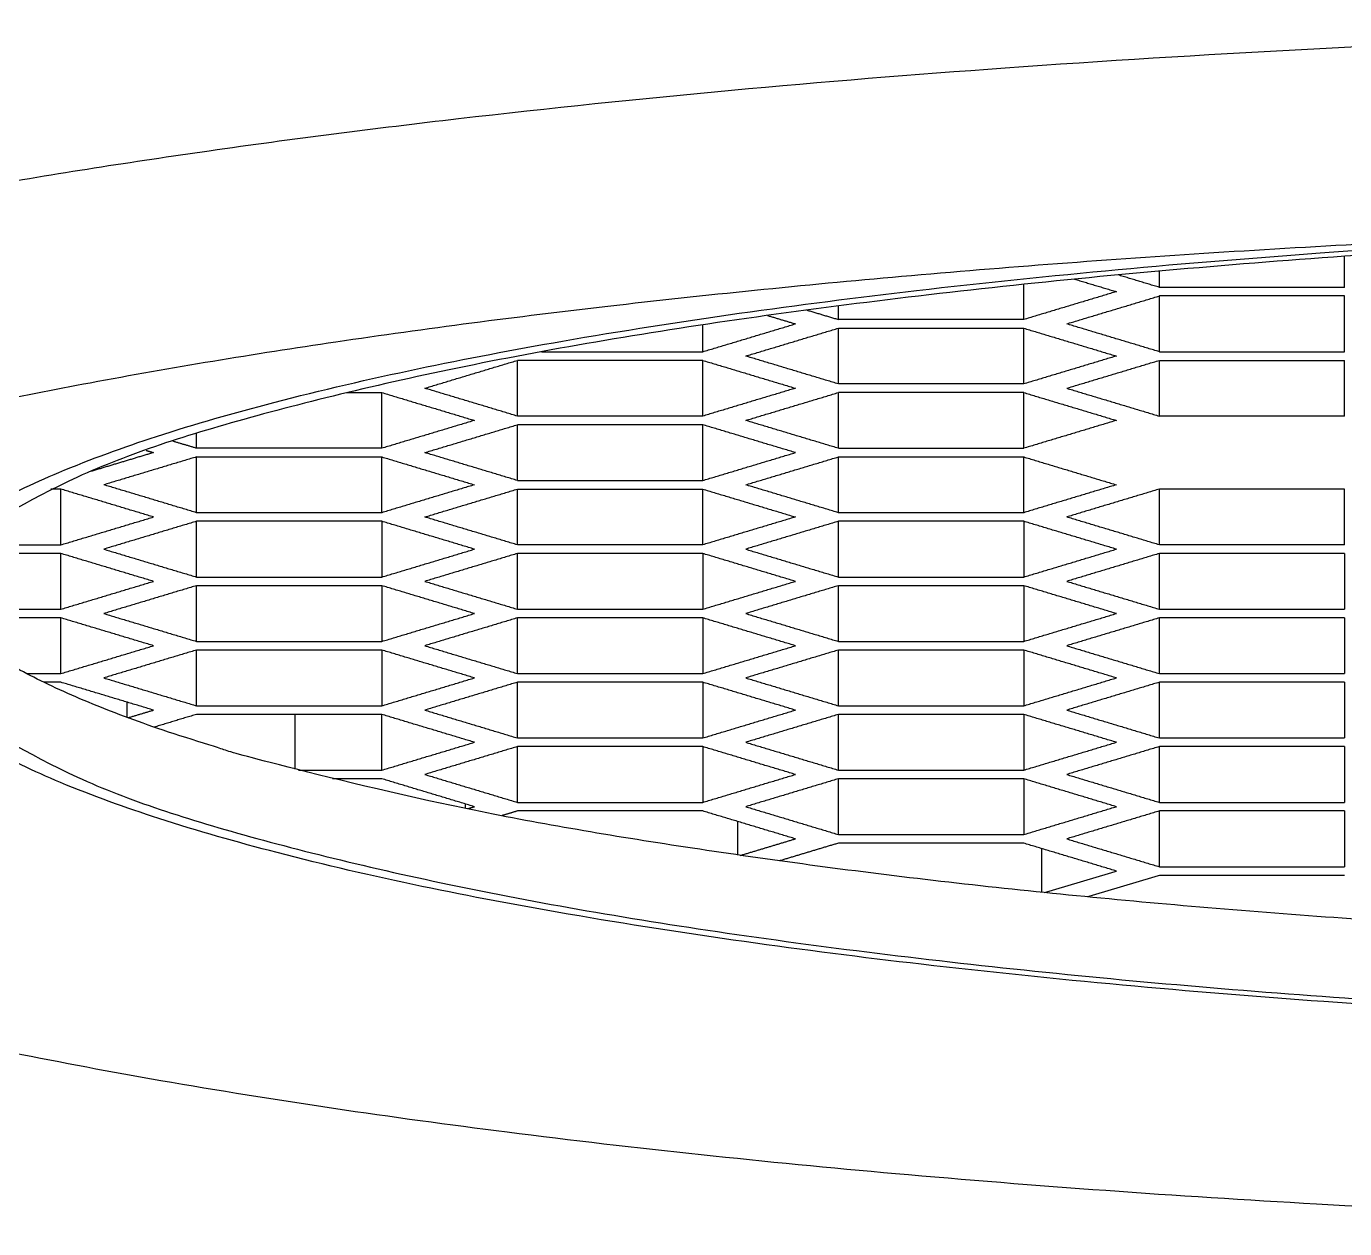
# Model space of a CAD drawing. Extents: x 47470 to 48064, y 16089 to 16509.
# Drawn here: x 47866.75 to 47871.75, y 16341.18 to 16345.75 of the extents above; entities that cross this region are included whole.
import ezdxf

# ---------------------------------------------------------------- set-up
doc = ezdxf.new("R2010")
doc.units = 0
doc.header["$LTSCALE"] = 7
doc.header["$MEASUREMENT"] = 0
doc.layers.get('0').update_dxf_attribs({"color": 2, "linetype": 'CONTINUOUS'})
doc.layers.add('DWG', color=7, linetype='CONTINUOUS')

msp = doc.modelspace()

# ---------------------------------------------------------------- linework, layer by layer
at = {"ltscale": 0.6}
for points in [[(47871.75069, 16344.75471), (47871.75069, 16344.81356), (47871.75069, 16344.87242)], [(47871.04727, 16344.75471), (47870.96892, 16344.77827), (47870.89058, 16344.80184)], [(47871.04727, 16344.75471), (47871.04727, 16344.78546), (47871.04727, 16344.8162)], [(47870.53233, 16344.63256), (47870.53233, 16344.69942), (47870.53233, 16344.76627)], [(47871.75069, 16344.75471), (47871.39898, 16344.75471), (47871.04727, 16344.75471)], [(47870.88404, 16344.73835), (47870.70819, 16344.68545), (47870.53233, 16344.63256)], [(47870.69556, 16344.6162), (47870.87142, 16344.66909), (47871.04727, 16344.72198)], [(47871.04727, 16344.51041), (47871.04727, 16344.6162), (47871.04727, 16344.72198)], [(47871.75069, 16344.72198), (47871.39898, 16344.72198), (47871.04727, 16344.72198)], [(47871.75069, 16344.51041), (47871.75069, 16344.6162), (47871.75069, 16344.72198)], [(47869.70939, 16344.66851), (47869.76915, 16344.65053), (47869.82891, 16344.63256)], [(47869.82891, 16344.63256), (47869.82891, 16344.6584), (47869.82891, 16344.68423)], [(47869.31396, 16344.51041), (47869.48982, 16344.56331), (47869.66568, 16344.6162)], [(47869.31396, 16344.51041), (47869.31396, 16344.56134), (47869.31396, 16344.61227)], [(47869.47719, 16344.49405), (47869.65305, 16344.54694), (47869.82891, 16344.59983)], [(47869.55986, 16344.64802), (47869.61277, 16344.63211), (47869.66568, 16344.6162)], [(47870.53233, 16344.63256), (47870.18062, 16344.63256), (47869.82891, 16344.63256)], [(47869.82891, 16344.38827), (47869.82891, 16344.49405), (47869.82891, 16344.59983)], [(47869.82891, 16344.59983), (47870.18062, 16344.59983), (47870.53233, 16344.59983)], [(47870.53233, 16344.38827), (47870.53233, 16344.49405), (47870.53233, 16344.59983)], [(47870.53233, 16344.59983), (47870.70819, 16344.54694), (47870.88404, 16344.49405)], [(47871.04727, 16344.51041), (47870.87142, 16344.56331), (47870.69556, 16344.6162)], [(47868.70159, 16344.51041), (47869.00778, 16344.51041), (47869.31396, 16344.51041)], [(47871.04727, 16344.51041), (47871.39898, 16344.51041), (47871.75069, 16344.51041)], [(47868.25883, 16344.3719), (47868.43469, 16344.42479), (47868.61054, 16344.47768)], [(47868.61054, 16344.26612), (47868.61054, 16344.3719), (47868.61054, 16344.47768)], [(47869.31396, 16344.47768), (47868.96225, 16344.47768), (47868.61054, 16344.47768)], [(47869.31396, 16344.26612), (47869.31396, 16344.3719), (47869.31396, 16344.47768)], [(47869.31396, 16344.47768), (47869.48982, 16344.42479), (47869.66568, 16344.3719)], [(47869.82891, 16344.38827), (47869.65305, 16344.44116), (47869.47719, 16344.49405)], [(47870.88404, 16344.49405), (47870.70819, 16344.44116), (47870.53233, 16344.38827)], [(47870.69556, 16344.3719), (47870.87142, 16344.42479), (47871.04727, 16344.47768)], [(47871.04727, 16344.26612), (47871.04727, 16344.3719), (47871.04727, 16344.47768)], [(47871.04727, 16344.47768), (47871.39898, 16344.47768), (47871.75069, 16344.47768)], [(47871.75069, 16344.26612), (47871.75069, 16344.3719), (47871.75069, 16344.47768)], [(47867.96218, 16344.35554), (47868.02889, 16344.35554), (47868.0956, 16344.35554)], [(47868.0956, 16344.14397), (47868.0956, 16344.24975), (47868.0956, 16344.35554)], [(47868.0956, 16344.35554), (47868.27146, 16344.30264), (47868.44731, 16344.24975)], [(47868.61054, 16344.26612), (47868.43469, 16344.31901), (47868.25883, 16344.3719)], [(47869.66568, 16344.3719), (47869.48982, 16344.31901), (47869.31396, 16344.26612)], [(47869.47719, 16344.24975), (47869.65305, 16344.30264), (47869.82891, 16344.35554)], [(47870.53233, 16344.38827), (47870.18062, 16344.38827), (47869.82891, 16344.38827)], [(47869.82891, 16344.14397), (47869.82891, 16344.24975), (47869.82891, 16344.35554)], [(47870.53233, 16344.35554), (47870.18062, 16344.35554), (47869.82891, 16344.35554)], [(47870.53233, 16344.14397), (47870.53233, 16344.24975), (47870.53233, 16344.35554)], [(47870.53233, 16344.35554), (47870.70819, 16344.30264), (47870.88404, 16344.24975)], [(47870.69556, 16344.3719), (47870.87142, 16344.31901), (47871.04727, 16344.26612)], [(47868.44731, 16344.24975), (47868.27146, 16344.19686), (47868.0956, 16344.14397)], [(47869.31396, 16344.26612), (47868.96225, 16344.26612), (47868.61054, 16344.26612)], [(47869.82891, 16344.14397), (47869.65305, 16344.19686), (47869.47719, 16344.24975)], [(47870.88404, 16344.24975), (47870.70819, 16344.19686), (47870.53233, 16344.14397)], [(47871.75069, 16344.26612), (47871.39898, 16344.26612), (47871.04727, 16344.26612)], [(47867.39218, 16344.14397), (47867.39218, 16344.1717), (47867.39218, 16344.19943)], [(47868.25883, 16344.1276), (47868.43469, 16344.1805), (47868.61054, 16344.23339)], [(47868.61054, 16344.02182), (47868.61054, 16344.1276), (47868.61054, 16344.23339)], [(47869.31396, 16344.23339), (47868.96225, 16344.23339), (47868.61054, 16344.23339)], [(47869.31396, 16344.02182), (47869.31396, 16344.1276), (47869.31396, 16344.23339)], [(47869.66568, 16344.1276), (47869.48982, 16344.1805), (47869.31396, 16344.23339)], [(47867.39218, 16344.14397), (47867.34771, 16344.15734), (47867.30324, 16344.17072)], [(47867.22895, 16344.1276), (47867.1109, 16344.0921), (47866.99286, 16344.0566)], [(47867.39218, 16344.11124), (47867.21632, 16344.05835), (47867.04047, 16344.00546)], [(47867.20139, 16344.13589), (47867.21517, 16344.13175), (47867.22895, 16344.1276)], [(47868.0956, 16344.14397), (47867.74389, 16344.14397), (47867.39218, 16344.14397)], [(47867.39218, 16343.89967), (47867.39218, 16344.00546), (47867.39218, 16344.11124)], [(47867.39218, 16344.11124), (47867.74389, 16344.11124), (47868.0956, 16344.11124)], [(47868.0956, 16343.89967), (47868.0956, 16344.00546), (47868.0956, 16344.11124)], [(47868.0956, 16344.11124), (47868.27146, 16344.05835), (47868.44731, 16344.00546)], [(47868.61054, 16344.02182), (47868.43469, 16344.07471), (47868.25883, 16344.1276)], [(47869.31396, 16344.02182), (47869.48982, 16344.07471), (47869.66568, 16344.1276)], [(47869.47719, 16344.00546), (47869.65305, 16344.05835), (47869.82891, 16344.11124)], [(47869.82891, 16344.14397), (47870.18062, 16344.14397), (47870.53233, 16344.14397)], [(47869.82891, 16343.89967), (47869.82891, 16344.00546), (47869.82891, 16344.11124)], [(47869.82891, 16344.11124), (47870.18062, 16344.11124), (47870.53233, 16344.11124)], [(47870.53233, 16343.89967), (47870.53233, 16344.00546), (47870.53233, 16344.11124)], [(47870.53233, 16344.11124), (47870.70819, 16344.05835), (47870.88404, 16344.00546)], [(47867.39218, 16343.89967), (47867.21632, 16343.95256), (47867.04047, 16344.00546)], [(47868.44731, 16344.00546), (47868.27146, 16343.95256), (47868.0956, 16343.89967)], [(47868.61054, 16344.02182), (47868.96225, 16344.02182), (47869.31396, 16344.02182)], [(47869.82891, 16343.89967), (47869.65305, 16343.95256), (47869.47719, 16344.00546)], [(47870.88404, 16344.00546), (47870.70819, 16343.95256), (47870.53233, 16343.89967)], [(47866.87724, 16343.77752), (47866.87724, 16343.88331), (47866.87724, 16343.98909)], [(47867.22895, 16343.88331), (47867.05309, 16343.9362), (47866.87724, 16343.98909)], [(47868.25883, 16343.88331), (47868.43469, 16343.9362), (47868.61054, 16343.98909)], [(47868.61054, 16343.77752), (47868.61054, 16343.88331), (47868.61054, 16343.98909)], [(47868.61054, 16343.98909), (47868.96225, 16343.98909), (47869.31396, 16343.98909)], [(47869.31396, 16343.77752), (47869.31396, 16343.88331), (47869.31396, 16343.98909)], [(47869.31396, 16343.98909), (47869.48982, 16343.9362), (47869.66568, 16343.88331)], [(47871.04727, 16343.98909), (47870.87142, 16343.9362), (47870.69556, 16343.88331)], [(47871.04727, 16343.77752), (47871.04727, 16343.88331), (47871.04727, 16343.98909)], [(47871.75069, 16343.98909), (47871.39898, 16343.98909), (47871.04727, 16343.98909)], [(47871.75069, 16343.77752), (47871.75069, 16343.88331), (47871.75069, 16343.98909)], [(47868.0956, 16343.89967), (47867.74389, 16343.89967), (47867.39218, 16343.89967)], [(47870.53233, 16343.89967), (47870.18062, 16343.89967), (47869.82891, 16343.89967)], [(47866.87724, 16343.77752), (47867.05309, 16343.83042), (47867.22895, 16343.88331)], [(47867.39218, 16343.86694), (47867.21632, 16343.81405), (47867.04047, 16343.76116)], [(47867.39218, 16343.65538), (47867.39218, 16343.76116), (47867.39218, 16343.86694)], [(47868.0956, 16343.86694), (47867.74389, 16343.86694), (47867.39218, 16343.86694)], [(47868.0956, 16343.86694), (47868.0956, 16343.76116), (47868.0956, 16343.65538)], [(47868.44731, 16343.76116), (47868.27146, 16343.81405), (47868.0956, 16343.86694)], [(47868.61054, 16343.77752), (47868.43469, 16343.83042), (47868.25883, 16343.88331)], [(47869.66568, 16343.88331), (47869.48982, 16343.83042), (47869.31396, 16343.77752)], [(47869.82891, 16343.86694), (47869.65305, 16343.81405), (47869.47719, 16343.76116)], [(47869.82891, 16343.65538), (47869.82891, 16343.76116), (47869.82891, 16343.86694)], [(47870.53233, 16343.86694), (47870.18062, 16343.86694), (47869.82891, 16343.86694)], [(47870.53233, 16343.86694), (47870.53233, 16343.76116), (47870.53233, 16343.65538)], [(47870.88404, 16343.76116), (47870.70819, 16343.81405), (47870.53233, 16343.86694)], [(47871.04727, 16343.77752), (47870.87142, 16343.83042), (47870.69556, 16343.88331)], [(47866.48988, 16343.77752), (47866.68356, 16343.77752), (47866.87724, 16343.77752)], [(47867.04047, 16343.76116), (47867.21632, 16343.70827), (47867.39218, 16343.65538)], [(47868.0956, 16343.65538), (47868.27146, 16343.70827), (47868.44731, 16343.76116)], [(47869.31396, 16343.77752), (47868.96225, 16343.77752), (47868.61054, 16343.77752)], [(47869.47719, 16343.76116), (47869.65305, 16343.70827), (47869.82891, 16343.65538)], [(47870.53233, 16343.65538), (47870.70819, 16343.70827), (47870.88404, 16343.76116)], [(47871.75069, 16343.77752), (47871.39898, 16343.77752), (47871.04727, 16343.77752)], [(47866.87724, 16343.7448), (47866.66485, 16343.7448), (47866.45246, 16343.7448)], [(47866.87724, 16343.53323), (47866.87724, 16343.63901), (47866.87724, 16343.7448)], [(47867.22895, 16343.63901), (47867.05309, 16343.6919), (47866.87724, 16343.7448)], [(47868.61054, 16343.7448), (47868.43469, 16343.6919), (47868.25883, 16343.63901)], [(47868.61054, 16343.53323), (47868.61054, 16343.63901), (47868.61054, 16343.7448)], [(47869.31396, 16343.7448), (47868.96225, 16343.7448), (47868.61054, 16343.7448)], [(47869.31396, 16343.7448), (47869.31396, 16343.63901), (47869.31396, 16343.53323)], [(47869.66568, 16343.63901), (47869.48982, 16343.6919), (47869.31396, 16343.7448)], [(47871.04727, 16343.7448), (47870.87142, 16343.6919), (47870.69556, 16343.63901)], [(47871.04727, 16343.53323), (47871.04727, 16343.63901), (47871.04727, 16343.7448)], [(47871.75069, 16343.7448), (47871.39898, 16343.7448), (47871.04727, 16343.7448)], [(47871.75069, 16343.7448), (47871.75069, 16343.63901), (47871.75069, 16343.53323)], [(47867.39218, 16343.65538), (47867.74389, 16343.65538), (47868.0956, 16343.65538)], [(47869.82891, 16343.65538), (47870.18062, 16343.65538), (47870.53233, 16343.65538)], [(47866.87724, 16343.53323), (47867.05309, 16343.58612), (47867.22895, 16343.63901)], [(47867.39218, 16343.62265), (47867.21632, 16343.56976), (47867.04047, 16343.51686)], [(47867.39218, 16343.41108), (47867.39218, 16343.51686), (47867.39218, 16343.62265)], [(47868.0956, 16343.62265), (47867.74389, 16343.62265), (47867.39218, 16343.62265)], [(47868.0956, 16343.62265), (47868.0956, 16343.51686), (47868.0956, 16343.41108)], [(47868.44731, 16343.51686), (47868.27146, 16343.56976), (47868.0956, 16343.62265)], [(47868.25883, 16343.63901), (47868.43469, 16343.58612), (47868.61054, 16343.53323)], [(47869.31396, 16343.53323), (47869.48982, 16343.58612), (47869.66568, 16343.63901)], [(47869.82891, 16343.62265), (47869.65305, 16343.56976), (47869.47719, 16343.51686)], [(47869.82891, 16343.41108), (47869.82891, 16343.51686), (47869.82891, 16343.62265)], [(47870.53233, 16343.62265), (47870.18062, 16343.62265), (47869.82891, 16343.62265)], [(47870.53233, 16343.62265), (47870.53233, 16343.51686), (47870.53233, 16343.41108)], [(47870.88404, 16343.51686), (47870.70819, 16343.56976), (47870.53233, 16343.62265)], [(47870.69556, 16343.63901), (47870.87142, 16343.58612), (47871.04727, 16343.53323)], [(47866.41063, 16343.53323), (47866.64393, 16343.53323), (47866.87724, 16343.53323)], [(47866.87724, 16343.5005), (47866.6593, 16343.5005), (47866.44136, 16343.5005)], [(47866.87724, 16343.28893), (47866.87724, 16343.39472), (47866.87724, 16343.5005)], [(47867.22895, 16343.39472), (47867.05309, 16343.44761), (47866.87724, 16343.5005)], [(47867.04047, 16343.51686), (47867.21632, 16343.46397), (47867.39218, 16343.41108)], [(47868.0956, 16343.41108), (47868.27146, 16343.46397), (47868.44731, 16343.51686)], [(47868.61054, 16343.5005), (47868.43469, 16343.44761), (47868.25883, 16343.39472)], [(47868.61054, 16343.53323), (47868.96225, 16343.53323), (47869.31396, 16343.53323)], [(47868.61054, 16343.28893), (47868.61054, 16343.39472), (47868.61054, 16343.5005)], [(47869.31396, 16343.5005), (47868.96225, 16343.5005), (47868.61054, 16343.5005)], [(47869.31396, 16343.5005), (47869.31396, 16343.39472), (47869.31396, 16343.28893)], [(47869.66568, 16343.39472), (47869.48982, 16343.44761), (47869.31396, 16343.5005)], [(47869.47719, 16343.51686), (47869.65305, 16343.46397), (47869.82891, 16343.41108)], [(47870.53233, 16343.41108), (47870.70819, 16343.46397), (47870.88404, 16343.51686)], [(47871.04727, 16343.5005), (47870.87142, 16343.44761), (47870.69556, 16343.39472)], [(47871.04727, 16343.53323), (47871.39898, 16343.53323), (47871.75069, 16343.53323)], [(47871.04727, 16343.28893), (47871.04727, 16343.39472), (47871.04727, 16343.5005)], [(47871.75069, 16343.5005), (47871.39898, 16343.5005), (47871.04727, 16343.5005)], [(47871.75069, 16343.5005), (47871.75069, 16343.39472), (47871.75069, 16343.28893)], [(47867.39218, 16343.41108), (47867.74389, 16343.41108), (47868.0956, 16343.41108)], [(47869.82891, 16343.41108), (47870.18062, 16343.41108), (47870.53233, 16343.41108)], [(47866.87724, 16343.28893), (47867.05309, 16343.34182), (47867.22895, 16343.39472)], [(47867.39218, 16343.37835), (47867.21632, 16343.32546), (47867.04047, 16343.27257)], [(47867.39218, 16343.16678), (47867.39218, 16343.27257), (47867.39218, 16343.37835)], [(47868.0956, 16343.37835), (47867.74389, 16343.37835), (47867.39218, 16343.37835)], [(47868.0956, 16343.37835), (47868.0956, 16343.27257), (47868.0956, 16343.16678)], [(47868.44731, 16343.27257), (47868.27146, 16343.32546), (47868.0956, 16343.37835)], [(47868.25883, 16343.39472), (47868.43469, 16343.34182), (47868.61054, 16343.28893)], [(47869.31396, 16343.28893), (47869.48982, 16343.34182), (47869.66568, 16343.39472)], [(47869.82891, 16343.37835), (47869.65305, 16343.32546), (47869.47719, 16343.27257)], [(47869.82891, 16343.16678), (47869.82891, 16343.27257), (47869.82891, 16343.37835)], [(47870.53233, 16343.37835), (47870.18062, 16343.37835), (47869.82891, 16343.37835)], [(47870.53233, 16343.37835), (47870.53233, 16343.27257), (47870.53233, 16343.16678)], [(47870.88404, 16343.27257), (47870.70819, 16343.32546), (47870.53233, 16343.37835)], [(47870.69556, 16343.39472), (47870.87142, 16343.34182), (47871.04727, 16343.28893)], [(47866.74754, 16343.28893), (47866.81239, 16343.28893), (47866.87724, 16343.28893)], [(47866.87724, 16343.2562), (47866.84482, 16343.2562), (47866.8124, 16343.2562)], [(47867.22895, 16343.15042), (47867.05309, 16343.20331), (47866.87724, 16343.2562)], [(47867.04047, 16343.27257), (47867.21632, 16343.21968), (47867.39218, 16343.16678)], [(47868.0956, 16343.16678), (47868.27146, 16343.21968), (47868.44731, 16343.27257)], [(47868.61054, 16343.2562), (47868.43469, 16343.20331), (47868.25883, 16343.15042)], [(47868.61054, 16343.28893), (47868.96225, 16343.28893), (47869.31396, 16343.28893)], [(47868.61054, 16343.04464), (47868.61054, 16343.15042), (47868.61054, 16343.2562)], [(47869.31396, 16343.2562), (47868.96225, 16343.2562), (47868.61054, 16343.2562)], [(47869.31396, 16343.2562), (47869.31396, 16343.15042), (47869.31396, 16343.04464)], [(47869.66568, 16343.15042), (47869.48982, 16343.20331), (47869.31396, 16343.2562)], [(47869.47719, 16343.27257), (47869.65305, 16343.21968), (47869.82891, 16343.16678)], [(47870.53233, 16343.16678), (47870.70819, 16343.21968), (47870.88404, 16343.27257)], [(47871.04727, 16343.2562), (47870.87142, 16343.20331), (47870.69556, 16343.15042)], [(47871.04727, 16343.28893), (47871.39898, 16343.28893), (47871.75069, 16343.28893)], [(47871.04727, 16343.04464), (47871.04727, 16343.15042), (47871.04727, 16343.2562)], [(47871.75069, 16343.2562), (47871.39898, 16343.2562), (47871.04727, 16343.2562)], [(47871.75069, 16343.2562), (47871.75069, 16343.15042), (47871.75069, 16343.04464)], [(47867.12874, 16343.1227), (47867.12874, 16343.15163), (47867.12874, 16343.18056)], [(47867.13235, 16343.12137), (47867.18065, 16343.13589), (47867.22895, 16343.15042)], [(47867.39218, 16343.16678), (47867.74389, 16343.16678), (47868.0956, 16343.16678)], [(47868.25883, 16343.15042), (47868.43469, 16343.09753), (47868.61054, 16343.04464)], [(47869.31396, 16343.04464), (47869.48982, 16343.09753), (47869.66568, 16343.15042)], [(47869.82891, 16343.16678), (47870.18062, 16343.16678), (47870.53233, 16343.16678)], [(47870.69556, 16343.15042), (47870.87142, 16343.09753), (47871.04727, 16343.04464)], [(47867.39218, 16343.13405), (47867.31196, 16343.10993), (47867.23175, 16343.0858)], [(47868.0956, 16343.13405), (47867.74389, 16343.13405), (47867.39218, 16343.13405)], [(47867.7667, 16342.92572), (47867.7667, 16343.02989), (47867.7667, 16343.13405)], [(47868.0956, 16342.92249), (47868.0956, 16343.02827), (47868.0956, 16343.13405)], [(47868.44731, 16343.02827), (47868.27146, 16343.08116), (47868.0956, 16343.13405)], [(47869.82891, 16343.13405), (47869.65305, 16343.08116), (47869.47719, 16343.02827)], [(47869.82891, 16342.92249), (47869.82891, 16343.02827), (47869.82891, 16343.13405)], [(47870.53233, 16343.13405), (47870.18062, 16343.13405), (47869.82891, 16343.13405)], [(47870.53233, 16343.13405), (47870.53233, 16343.02827), (47870.53233, 16342.92249)], [(47870.88404, 16343.02827), (47870.70819, 16343.08116), (47870.53233, 16343.13405)], [(47868.0956, 16342.92249), (47868.27146, 16342.97538), (47868.44731, 16343.02827)], [(47868.61054, 16343.01191), (47868.43469, 16342.95901), (47868.25883, 16342.90612)], [(47868.61054, 16343.04464), (47868.96225, 16343.04464), (47869.31396, 16343.04464)], [(47868.61054, 16342.80034), (47868.61054, 16342.90612), (47868.61054, 16343.01191)], [(47869.31396, 16343.01191), (47868.96225, 16343.01191), (47868.61054, 16343.01191)], [(47869.31396, 16343.01191), (47869.31396, 16342.90612), (47869.31396, 16342.80034)], [(47869.66568, 16342.90612), (47869.48982, 16342.95901), (47869.31396, 16343.01191)], [(47869.47719, 16343.02827), (47869.65305, 16342.97538), (47869.82891, 16342.92249)], [(47870.53233, 16342.92249), (47870.70819, 16342.97538), (47870.88404, 16343.02827)], [(47871.04727, 16343.01191), (47870.87142, 16342.95901), (47870.69556, 16342.90612)], [(47871.04727, 16343.04464), (47871.39898, 16343.04464), (47871.75069, 16343.04464)], [(47871.04727, 16342.80034), (47871.04727, 16342.90612), (47871.04727, 16343.01191)], [(47871.75069, 16343.01191), (47871.39898, 16343.01191), (47871.04727, 16343.01191)], [(47871.75069, 16343.01191), (47871.75069, 16342.90612), (47871.75069, 16342.80034)], [(47867.77911, 16342.92249), (47867.93736, 16342.92249), (47868.0956, 16342.92249)], [(47868.25883, 16342.90612), (47868.43469, 16342.85323), (47868.61054, 16342.80034)], [(47869.31396, 16342.80034), (47869.48982, 16342.85323), (47869.66568, 16342.90612)], [(47869.82891, 16342.92249), (47870.18062, 16342.92249), (47870.53233, 16342.92249)], [(47870.69556, 16342.90612), (47870.87142, 16342.85323), (47871.04727, 16342.80034)], [(47868.0956, 16342.88976), (47868.00216, 16342.88976), (47867.90872, 16342.88976)], [(47868.44731, 16342.78397), (47868.27146, 16342.83687), (47868.0956, 16342.88976)], [(47869.82891, 16342.88976), (47869.65305, 16342.83687), (47869.47719, 16342.78397)], [(47869.82891, 16342.67819), (47869.82891, 16342.78397), (47869.82891, 16342.88976)], [(47870.53233, 16342.88976), (47870.18062, 16342.88976), (47869.82891, 16342.88976)], [(47870.53233, 16342.88976), (47870.53233, 16342.78397), (47870.53233, 16342.67819)], [(47870.88404, 16342.78397), (47870.70819, 16342.83687), (47870.53233, 16342.88976)], [(47868.61054, 16342.80034), (47868.96225, 16342.80034), (47869.31396, 16342.80034)], [(47871.04727, 16342.80034), (47871.39898, 16342.80034), (47871.75069, 16342.80034)], [(47868.41335, 16342.77739), (47868.41335, 16342.78579), (47868.41335, 16342.79419)], [(47868.42058, 16342.77593), (47868.43394, 16342.77995), (47868.44731, 16342.78397)], [(47868.61054, 16342.76761), (47868.58128, 16342.75881), (47868.55202, 16342.75001)], [(47869.31396, 16342.76761), (47868.96225, 16342.76761), (47868.61054, 16342.76761)], [(47869.66568, 16342.66183), (47869.48982, 16342.71472), (47869.31396, 16342.76761)], [(47869.47719, 16342.78397), (47869.65305, 16342.73108), (47869.82891, 16342.67819)], [(47870.53233, 16342.67819), (47870.70819, 16342.73108), (47870.88404, 16342.78397)], [(47871.04727, 16342.76761), (47870.87142, 16342.71472), (47870.69556, 16342.66183)], [(47871.04727, 16342.55604), (47871.04727, 16342.66183), (47871.04727, 16342.76761)], [(47871.75069, 16342.76761), (47871.39898, 16342.76761), (47871.04727, 16342.76761)], [(47871.75069, 16342.76761), (47871.75069, 16342.66183), (47871.75069, 16342.55604)], [(47869.44774, 16342.60026), (47869.44774, 16342.66382), (47869.44774, 16342.72737)], [(47869.45667, 16342.59896), (47869.56117, 16342.6304), (47869.66568, 16342.66183)], [(47869.82891, 16342.67819), (47870.18062, 16342.67819), (47870.53233, 16342.67819)], [(47870.69556, 16342.66183), (47870.87142, 16342.60894), (47871.04727, 16342.55604)], [(47869.82891, 16342.64546), (47869.71682, 16342.61175), (47869.60474, 16342.57804)], [(47870.53233, 16342.64546), (47870.18062, 16342.64546), (47869.82891, 16342.64546)], [(47870.88404, 16342.53968), (47870.70819, 16342.59257), (47870.53233, 16342.64546)], [(47870.60144, 16342.45887), (47870.60144, 16342.54177), (47870.60144, 16342.62467)], [(47871.04727, 16342.55604), (47871.39898, 16342.55604), (47871.75069, 16342.55604)], [(47870.61183, 16342.45781), (47870.74794, 16342.49874), (47870.88404, 16342.53968)], [(47871.04727, 16342.52331), (47870.91126, 16342.48241), (47870.77525, 16342.4415)], [(47871.75069, 16342.52331), (47871.39898, 16342.52331), (47871.04727, 16342.52331)]]:
    msp.add_open_spline(points, degree=2, dxfattribs=at)
msp.add_rational_spline([(47883.54806, 16343.40206), (47881.90308, 16342.24749), (47875.05367, 16342.24749), (47868.28878, 16342.24749), (47866.58519, 16343.38434)], [0.919661735513, 0.755159574898, 1, 0.75744780317, 0.91662268234], degree=2, knots=[-34.3485945, -34.3485945, -34.3485945, -18.7090217, -18.7090217, -3.2156131, -3.2156131, -3.2156131], dxfattribs=at)
at = {"layer": 'DWG'}
for points, knots in [([(47875.05367, 16345.74515), (47874.27319, 16345.74515), (47872.74116, 16345.71945), (47870.51729, 16345.60456), (47868.76003, 16345.44538), (47867.46359, 16345.27966), (47866.59326, 16345.14379), (47865.80417, 16344.9941), (47865.10373, 16344.8321), (47864.4985, 16344.65953), (47863.99354, 16344.47817), (47863.59316, 16344.28988), (47863.33168, 16344.11809), (47863.1847, 16343.97414), (47863.11007, 16343.87176), (47863.06421, 16343.76749), (47863.05367, 16343.69579), (47863.05367, 16343.66137)], [0, 0, 0, 0, 0.1876335, 0.3682777, 0.5352454, 0.6116701, 0.6824544, 0.746982, 0.8047184, 0.8552292, 0.898211, 0.9335495, 0.9614507, 0.9728666, 0.9828443, 0.9917249, 1, 1, 1, 1]), ([(47875.05367, 16345.00292), (47874.19923, 16345.00292), (47872.93161, 16344.97768), (47871.27038, 16344.89104), (47870.09079, 16344.80234), (47868.9796, 16344.69052), (47867.95208, 16344.55719), (47867.02226, 16344.40433), (47866.20283, 16344.23422), (47865.50444, 16344.04956), (47864.93636, 16343.85305), (47864.5518, 16343.67135), (47864.32085, 16343.5162), (47864.19639, 16343.40626), (47864.10832, 16343.29396), (47864.05791, 16343.1782), (47864.04853, 16343.0596), (47864.08125, 16342.94226), (47864.15298, 16342.82857), (47864.26144, 16342.71769), (47864.40609, 16342.60885), (47864.51783, 16342.54268), (47864.57915, 16342.50947)], [0, 0, 0, 0, 0.2091151, 0.3101768, 0.407096, 0.4985916, 0.5834681, 0.6606385, 0.7291511, 0.7882232, 0.8372966, 0.8761493, 0.8918531, 0.9052496, 0.9166342, 0.9265217, 0.9357055, 0.9451683, 0.9558126, 0.9682732, 0.9829322, 1, 1, 1, 1]), ([(47866.19916, 16343.46531), (47866.19842, 16343.41195), (47866.23783, 16343.29598), (47866.38014, 16343.14454), (47866.59842, 16343.00077), (47866.89558, 16342.86124), (47867.2696, 16342.72747), (47867.90959, 16342.54593), (47868.87462, 16342.35098), (47870.20209, 16342.16777), (47871.71292, 16342.03096), (47873.35078, 16341.94677), (47875.05608, 16341.91795), (47876.76347, 16341.94696), (47878.4075, 16342.03175), (47879.92278, 16342.16979), (47881.24995, 16342.35363), (47882.21159, 16342.54951), (47882.84666, 16342.73006), (47883.21762, 16342.86388), (47883.51212, 16343.00252), (47883.72889, 16343.1461), (47883.8698, 16343.2966), (47883.92602, 16343.4649), (47883.86966, 16343.63608), (47883.72697, 16343.785), (47883.50903, 16343.9306), (47883.21175, 16344.06888), (47882.83787, 16344.20345), (47882.19777, 16344.3845), (47881.23274, 16344.57978), (47879.90523, 16344.76277), (47878.39444, 16344.89973), (47876.75656, 16344.98382), (47875.05127, 16345.0127), (47873.34387, 16344.98366), (47871.69985, 16344.89889), (47870.18455, 16344.76083), (47868.8574, 16344.577), (47867.89579, 16344.3811), (47867.26074, 16344.20056), (47866.88972, 16344.06676), (47866.59511, 16343.92805), (47866.37845, 16343.78462), (47866.2375, 16343.63384), (47866.1984, 16343.51842), (47866.19916, 16343.46531)], [0, 0, 0, 0, 0.1587165, 0.3565888, 0.6146475, 0.9412355, 1.3388856, 1.8060348, 2.9356269, 4.2901658, 5.8250622, 7.485466, 9.2095623, 10.9408816, 12.6076934, 14.1473713, 15.5045493, 16.6257971, 17.0894137, 17.484022, 17.8081211, 18.0643489, 18.2610944, 18.4191535, 18.5779376, 18.7758445, 19.0338375, 19.3603357, 19.7579613, 20.2251454, 21.3548456, 22.7093717, 24.2442128, 25.9046323, 27.6287596, 29.3600569, 31.0268499, 32.5665658, 33.9237533, 35.0449244, 35.508523, 35.9031648, 36.2273505, 36.4836337, 36.6803344, 36.8383224, 36.8383224, 36.8383224, 36.8383224]), ([(47864.57915, 16342.50947), (47864.67552, 16342.45729), (47864.89158, 16342.35653), (47865.25229, 16342.22145), (47865.67331, 16342.09138), (47866.34478, 16341.91745), (47867.31587, 16341.72445), (47868.62098, 16341.53379), (47870.08482, 16341.37994), (47872.24511, 16341.22632), (47873.91685, 16341.18266), (47875.05367, 16341.18266)], [0, 0, 0, 0, 0.0309601, 0.0672253, 0.1087474, 0.1553872, 0.2631279, 0.3882398, 0.5278987, 0.6788426, 1, 1, 1, 1])]:
    msp.add_open_spline(points, degree=3, knots=knots, dxfattribs=at)
msp.add_rational_spline([(47866.30318, 16343.46531), (47866.30318, 16344.98482), (47875.05367, 16344.98482), (47883.80417, 16344.98482), (47883.80417, 16343.46531), (47883.80417, 16341.94581), (47875.05367, 16341.94581), (47866.30318, 16341.94581), (47866.30318, 16343.46531)], [1, 0.707106781187, 1, 0.707106781187, 1, 0.707106781187, 1, 0.707106781187, 1], degree=2, knots=[-74.8360867, -74.8360867, -74.8360867, -56.127065, -56.127065, -37.4180433, -37.4180433, -18.7090217, -18.7090217, 0, 0, 0], dxfattribs=at)
for points in [[(47870.72574, 16344.78596), (47870.80489, 16344.76215), (47870.88404, 16344.73835)], [(47866.87724, 16343.98909), (47866.85836, 16343.98909), (47866.83948, 16343.98909)]]:
    msp.add_open_spline(points, degree=2, dxfattribs=at)

doc.saveas('drawing.dxf')
